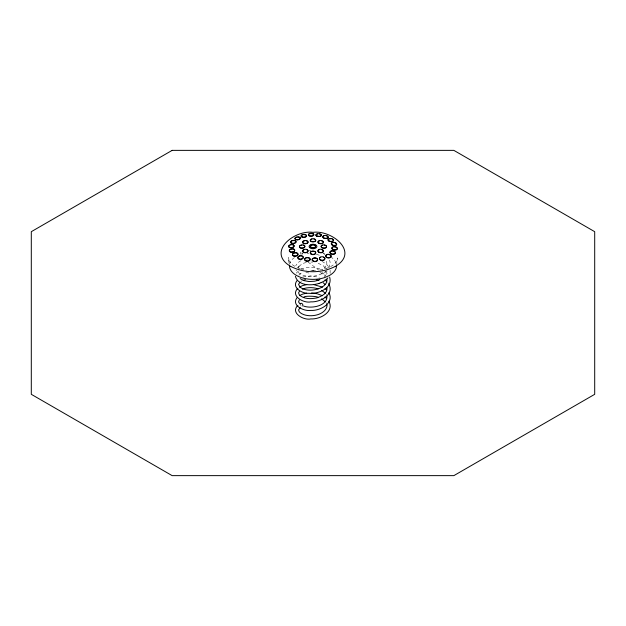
<?xml version="1.0" encoding="UTF-8"?>
<svg xmlns="http://www.w3.org/2000/svg" width="626" height="626" viewBox="0 0 626 626"><rect width="100%" height="100%" fill="white"/><g stroke="black" fill="none" stroke-linecap="round" stroke-linejoin="round"><path stroke-width="0.47" stroke-dasharray="3.13 2.35" d="M330.129 273.413L330.121 270.142M336.538 265.776L337.547 257.959C337.594 262.49 333.157 265.956 326.076 268.562M298.672 266.989L299.032 266.136L298.555 267.842L299.001 268.82M301.004 260.635L298.039 262.56L295.683 265.831M328.932 267.92L330.285 263.249L329.636 260.001M298.892 266.465L302.46 263.507L307.202 262.247M296.215 273.171L299.377 270.08M298.798 275.143L302.358 272.114M324.26 268.538L326.921 264.493L326.631 261.214M324.354 276.982L326.576 274.055L326.944 270.792M326.561 270.823C318.313 277.428 303.007 279.337 296.012 270.072M294.486 257.576L292.616 258.984A23.538 13.592 0 0 0 289.462 265.776M301.208 281.301L302.475 280.558M300.871 269.211C307.937 266.191 316.271 266.919 323.047 270.369M302.788 277.005L310.825 275.847L319.26 277.302M319.831 270.049L326.201 268.523M307.123 253.726L308.939 253.538M306.67 259.047L308.72 258.835M315.559 270.369L310.441 270.369M308.782 250.306L310.864 250.267M310.832 262.028L312.679 262.13M310.793 270.565L314.534 270.925M308.962 272.999L303.712 272.013M300.707 268.742L306.169 270.049M316.388 254.25L319.972 255.447M318.157 263.288L323.118 265.62L326.099 268.71M299.924 268.562C294.455 266.394 291.176 264.829 288.719 260.244C290.448 265.307 286.497 248.968 289.235 264.039M321.866 261.292L326.436 264.141L328.846 266.981M319.964 272.513L323.212 274.196L325.348 276.199M323.626 253.663L324.824 254.344M308.008 262.02L318.759 270.111M321.834 272.427L325.669 275.315M325.019 271.512L328.767 275.393M327.875 282.678L328.861 284.048M326.177 294.392L326.615 295.315M326.091 302.804L326.694 303.978M301.231 254.007A23.538 13.592 0 0 1 303.047 253.46M322.953 253.46A23.538 13.592 0 0 1 324.769 254.007M330.489 256.683A23.538 13.592 0 0 1 336.342 264.008M300.996 254.43A1.62 0.923 69.1 0 1 300.582 252.881A1.62 0.923 69.1 0 1 301.2 252.059M302.569 253.546A1.62 0.923 69.1 0 1 302.648 254.328M301.216 305.965A1.62 1.103 59.7 0 1 300.676 305.347"/><path stroke-width="0.94" d="M327.241 254.594L325.637 255.893A2.715 1.737 4.5 0 0 327.343 257.787L328.032 257.935A2.715 1.784 6.1 0 0 330.027 257.677L330.998 256.097M320.661 257.216A2.715 1.729 2.3 0 0 320.121 257.497L319.73 257.865A2.715 1.768 2.9 0 0 320.371 259.993L320.958 260.275A2.715 1.823 3.9 0 0 324.597 259.587L324.871 258.695A2.715 1.737 4.5 0 0 323.368 257.176M335.536 243.068A2.715 1.44 8.2 0 0 334.918 242.818L334.871 242.81M301.795 235.227A2.715 1.283 -3.3 0 0 301.403 235.525L301.129 236.221A2.715 1.385 -4.1 0 0 302.632 237.293L304.009 237.379A2.715 1.354 -2.5 0 0 305.879 236.855L306.27 236.55A2.715 1.354 -2.5 0 0 305.629 234.953L305.042 234.781A2.715 1.283 -3.3 0 0 304.369 234.703M297.866 253.984A2.715 1.675 -4.7 0 0 296.638 253.014L295.284 252.865A2.715 1.643 -6.7 0 0 292.921 253.835L292.53 254.712A2.715 1.729 -7.8 0 0 295.19 256.261L295.895 256.167A2.715 1.698 -5.8 0 0 297.945 254.422L297.898 254.148M328.885 239.038A2.715 1.424 5.3 0 0 328.055 239.985L328.134 240.368A2.715 1.455 4.4 0 0 329.362 241.331L330.716 241.628A2.715 1.479 6.3 0 0 333.079 241.104L333.47 240.423A2.715 1.377 7 0 0 332.156 239.093M331.42 243.397L331.475 244.547L332.351 245.235A2.715 1.534 6.9 0 0 335.638 245.462L336.123 245.22A2.715 1.518 9.1 0 0 336.616 244.132L336.53 243.968M299.408 291.325L298.579 292.858L299.314 294.807C302.773 298.555 309.291 299.15 314.542 298.281C325.833 296.841 305.23 295.128 303.798 297.147M300.378 255.901A2.715 1.737 -4.5 0 0 297.906 257.419L297.859 257.881A2.715 1.784 -6.1 0 0 300.754 259.367L302.076 259.015A2.715 1.768 -2.9 0 0 303.266 257.388L302.812 256.558M297.045 297.647C290.98 305.652 304.259 311.545 310.856 310.41C319.878 311.036 334.574 303.43 328.924 292.71M299.283 299.979L298.563 301.935L300.261 304.275M327.875 277.944L324.957 280.667L321.115 282.647M297.037 280.581C291.293 287.663 302.499 293.821 308.759 293.297C317.844 294.251 333.04 288.484 329.644 277.06M302.804 250.611L303.14 250.22A2.715 1.628 -2.6 0 1 304.236 249.664M300.136 282.099L298.547 284.376L300.026 287.021C308.07 293.923 327.781 288.617 326.975 279.462M297.906 288.273C289.885 295.801 303.821 303.602 310.887 301.857C320.003 302.405 334.675 294.799 328.861 284.048M297.906 305.332C289.908 312.859 303.821 320.661 310.895 318.924C320.011 319.471 334.652 311.865 328.853 301.114M300.245 307.554L298.563 309.901L299.291 311.858C306.364 318.947 325.481 315.981 327.054 305.762L326.936 304.878M333.149 254.32L333.948 254.226A2.715 1.667 8.9 0 0 335.02 252.051L334.605 251.668A2.715 1.643 6.7 0 0 331.35 251.12L330.778 251.339A2.715 1.635 5.4 0 0 329.949 252.435L330.278 253.295A2.715 1.698 5.8 0 0 332.586 254.32L333.376 254.312M335.293 266.402C359.88 252.145 331.686 229.679 313 232.348C294.314 229.679 266.12 252.145 290.707 266.402M290.112 249.664L289.877 249.844A2.715 1.588 -9.3 0 0 289.384 251.089L289.588 251.48A2.715 1.667 -8.9 0 0 291.082 252.223L291.771 252.27A2.715 1.643 -6.7 0 0 294.58 251.01L294.643 249.993L293.649 249.187A2.715 1.588 -7 0 0 290.362 249.492M295.777 237.661L295.488 237.841A2.715 1.377 -7 0 0 294.987 238.913L295.19 239.257A2.715 1.424 -5.3 0 0 298.078 239.891L300.363 238.522A2.715 1.385 -4.1 0 0 298.657 237.168L298.312 237.144M311.294 245.267C307.131 248.874 319.033 248.694 314.604 245.22M299.369 287.154L302.679 285.589L306.732 284.627M299.51 295.621L302.788 294.071L306.654 293.171M313.274 258.421L312.57 258.914A2.715 1.776 -1 0 0 312.507 260.69L313.485 261.371A2.715 1.847 1.3 0 0 317.21 260.799L317.499 260.369A2.715 1.784 1 0 0 316.294 258.335M335.176 266.457C321.545 273.476 304.455 273.476 290.824 266.457M332.688 247.2L332.179 247.567A2.715 1.588 5.7 0 0 332.038 248.772L332.351 249.171A2.715 1.588 7 0 0 335.473 250.048L336.099 249.923A2.715 1.588 9.3 0 0 336.843 247.771L335.794 247.145M302.366 289.157C306.638 287.232 313.125 287.107 318.196 288.891M316.357 279.822L318.243 280.291L314.542 281.223L309.017 281.551L303.813 280.573L300.151 278.593M295.378 276.316C297.968 285.949 311.513 285.918 319.268 283.343M318.141 280.331L319.886 279.673M319.166 283.382L321.255 282.592M318.141 297.381C322.852 295.675 326.968 293.085 327.046 288.719L326.928 287.835M290.19 245.024L290.527 244.899A2.715 1.534 -6.9 0 1 293.649 245.243L293.962 245.58A2.715 1.542 -5.7 0 1 293.821 246.769L292.905 247.45A2.715 1.588 -7 0 1 290.206 247.779L289.157 247.34A2.715 1.518 -9.1 0 1 289.368 245.455M310.668 247.262L309.62 247.622A3.905 2.254 0 0 0 316.2 247.786A3.905 2.254 0 0 0 313.681 244.273A3.905 2.254 0 0 0 309.228 247.074L310.316 246.722M319.573 240.885L318.963 241.065A2.715 1.487 1.9 0 0 318.556 243.146L319.064 243.436A2.715 1.502 2.5 0 0 322.86 243.217L323.196 242.896A2.715 1.479 3.5 0 0 322.781 241.409M303.798 280.096L305.472 279.634M317.531 234.046L316.42 234.453A2.715 1.338 0.9 0 0 316.498 236.088L319.714 236.55A2.715 1.354 2.5 0 0 321.295 235.149L321.091 234.813A2.715 1.283 3.3 0 0 319.589 234.061M301.646 245.189L301.059 245.322A2.715 1.581 -4.5 0 0 300.457 245.533M306.967 257.724L306.286 257.873A2.715 1.768 -2.9 0 0 304.705 259.806L304.909 260.252A2.715 1.823 -3.9 0 0 306.411 261.159L307.1 261.253A2.715 1.839 -1.3 0 0 309.095 260.831L309.58 260.486A2.715 1.784 -1 0 0 309.502 258.319M311.904 245.048L313.978 245.024M292.71 240.697L293.414 240.611A2.715 1.424 -5.3 0 1 294.752 240.728M312.585 251.308L313.29 251.3M300.926 255.901L301.083 255.901A2.715 1.706 -3.7 0 1 302.342 256.237M330.81 238.772L330.105 238.764A2.715 1.424 5.3 0 0 329.448 238.858M311.591 292.96L317.139 293.75L322.5 295.707M313 234.007L313.493 234.241A2.715 1.338 0.9 0 1 313.43 235.579L312.421 236.065A2.715 1.385 -0.7 0 1 310.355 236.205L309.706 236.065A2.715 1.338 -0.9 0 1 308.501 234.562L308.79 234.241A2.715 1.268 -1.1 0 1 312.515 233.756L313.156 234.014M313.673 284.587L322.421 287.146M324.362 245.196L324.824 245.282M306.317 240.861L306.936 241.026A2.715 1.487 -1.9 0 1 307.452 241.284M303.704 306.122C312.484 309.087 327.688 305.371 326.913 296.2M315.895 258.217L315.645 258.147A2.715 1.745 0.8 0 0 313.579 258.28M308.368 257.795L309.236 258.155M322.57 241.292L322.273 241.127A2.715 1.455 2.6 0 0 321.647 240.924M307.444 250.04L306.936 249.758A2.715 1.628 -2.6 0 0 306.31 249.571M321.647 290.347L325.34 293.242M321.568 298.837L325.45 301.865M324.941 279.978L326.443 281.199M323.102 282.67L325.254 284.611M325.027 288.586L326.537 289.822M324.941 297.045L326.443 298.266M323.149 250.541L322.781 250.157A2.715 1.628 2.6 0 0 321.647 249.633M331.013 256.128L330.81 255.682A2.715 1.698 5.8 0 0 330.45 255.283M326.522 246.581L326.537 246.988A2.715 1.581 4.5 0 1 324.941 248.186L324.26 248.272A2.715 1.581 3.2 0 1 321.161 246.84L321.146 246.425A2.715 1.581 3.2 0 1 321.318 246.026M299.463 246.652L299.478 247.059A2.715 1.581 -4.5 0 0 301.176 248.209L301.865 248.272A2.715 1.581 -3.2 0 0 304.854 246.761L304.839 246.354A2.715 1.581 -3.2 0 0 304.635 245.963M336.538 265.776A23.538 13.592 0 0 1 329.644 275.385L324.769 277.545A23.538 13.592 0 0 1 289.462 265.776M303.133 245.181A2.715 1.581 -3.2 0 1 304.267 245.627M324.831 245.251A2.715 1.581 4.5 0 1 326.326 246.167M321.654 245.682A2.715 1.581 3.2 0 1 322.75 245.204M302.632 251.042A2.715 1.651 -3.6 0 0 303.219 252.231L303.727 252.513A2.715 1.675 -2.8 0 0 306.427 252.607L307.037 252.364A2.715 1.643 -2 0 0 307.812 250.4M314.612 251.582A2.715 1.706 0.6 0 1 315.7 253.147L315.535 253.577A2.715 1.706 0.6 0 1 313.415 254.625L312.71 254.641A2.715 1.706 -0.6 0 1 310.512 253.647L310.347 253.28A2.715 1.706 -0.6 0 1 311.897 251.394M302.632 242.207A2.715 1.479 -3.5 0 0 302.851 242.951L303.219 243.271A2.715 1.502 -2.5 0 0 307.03 243.389L307.522 243.091A2.715 1.487 -1.9 0 0 307.82 241.605M302.804 241.824A2.715 1.479 -3.5 0 1 303.14 241.472L303.633 241.174A2.715 1.455 -2.6 0 1 304.236 240.955M323.352 250.963A2.715 1.651 3.6 0 1 322.86 252.168L322.367 252.466A2.715 1.675 2.8 0 1 319.683 252.638L319.064 252.411A2.715 1.643 2 0 1 318.477 250.095L318.97 249.797A2.715 1.628 2.6 0 1 319.573 249.594M313.978 239.069A2.715 1.463 0.4 0 1 315.481 239.852L315.684 240.22A2.715 1.463 0.4 0 1 313.415 241.886L312.71 241.894A2.715 1.463 -0.4 0 1 310.3 240.29L310.465 239.922A2.715 1.463 -0.4 0 1 310.809 239.578M299.627 246.237A2.715 1.581 -4.5 0 1 299.964 245.854M311.302 239.296A2.715 1.463 -0.4 0 1 311.904 239.093M326.623 235.971A2.715 1.322 5.3 0 1 327.218 236.198M327.688 236.495A2.715 1.322 5.3 0 1 328.141 237.176L328.094 237.528A2.715 1.385 4.1 0 1 325.622 238.514L324.917 238.459A2.715 1.416 3.4 0 1 323.188 237.778L322.734 237.082A2.715 1.354 2.5 0 1 323.924 235.9M302.335 234.985A2.715 1.283 -3.3 0 1 302.968 234.805M292.052 240.9A2.715 1.44 -8.3 0 0 290.98 242.99L291.395 243.264A2.715 1.479 -6.3 0 0 294.65 243.287L295.222 243.013A2.715 1.495 -5.2 0 0 296.051 241.91L295.722 241.198A2.715 1.424 -5.3 0 0 295.308 240.924M295.973 237.544A2.715 1.322 -5.3 0 1 297.264 237.176M336.045 243.381A2.715 1.44 8.2 0 1 336.412 243.741M328.627 254.539A2.715 1.698 5.8 0 1 329.933 254.946M331.757 243.084A2.715 1.479 6.3 0 1 332.852 242.685M333.728 246.902A2.715 1.534 6.9 0 1 335.121 246.957M300.433 303.845A1.62 1.103 59.7 0 1 302.178 303.72A1.62 1.103 59.7 0 1 302.655 305.981M310.465 245.619L310.879 247.168A2.715 1.573 -0.6 0 0 315.042 247.192A2.715 1.573 -0.6 0 0 314.401 244.813A2.715 1.573 -0.6 0 0 310.465 245.619M172.15 150.365L31.3 231.683L31.3 394.317L172.15 475.635L453.85 475.635L594.7 394.317L594.7 231.683L453.85 150.365L172.15 150.365M296.043 239.468A2.715 1.409 -4 0 0 300.347 238.271A2.715 1.409 -4 0 0 296.56 237.019A2.715 1.409 -4 0 0 296.043 239.468M291.919 243.162A2.715 1.463 -5.4 0 0 296.028 241.667A2.715 1.463 -5.4 0 0 292.021 240.619A2.715 1.463 -5.4 0 0 291.919 243.162M330.716 253.444A2.715 1.659 5.8 0 0 335.278 253.045A2.715 1.659 5.8 0 0 332.038 250.752A2.715 1.659 5.8 0 0 330.716 253.444M317.022 236.072A2.715 1.369 2 0 0 321.318 235.227A2.715 1.369 2 0 0 317.523 233.725A2.715 1.369 2 0 0 317.022 236.072M290.433 251.769A2.715 1.596 -6.4 0 0 294.713 250.337A2.715 1.596 -6.4 0 0 290.933 248.968A2.715 1.596 -6.4 0 0 290.433 251.769M293.813 255.823A2.715 1.667 -5.7 0 0 297.921 254.172A2.715 1.667 -5.7 0 0 293.907 252.927A2.715 1.667 -5.7 0 0 293.813 255.823M311.396 254.07A2.715 1.675 -0.5 0 0 315.7 252.873A2.715 1.675 -0.5 0 0 311.904 251.183A2.715 1.675 -0.5 0 0 311.396 254.07M289.588 247.309A2.715 1.526 -6.3 0 0 294.024 246.128A2.715 1.526 -6.3 0 0 290.503 244.633A2.715 1.526 -6.3 0 0 289.588 247.309M332.844 249.281A2.715 1.596 6.4 0 0 337.281 248.718A2.715 1.596 6.4 0 0 333.76 246.628A2.715 1.596 6.4 0 0 332.844 249.281M332.375 244.993A2.715 1.526 6.2 0 0 336.663 244.242A2.715 1.526 6.2 0 0 332.883 242.395A2.715 1.526 6.2 0 0 332.375 244.993M322.257 247.653A2.715 1.581 3.4 0 0 326.561 246.714A2.715 1.581 3.4 0 0 322.766 244.946A2.715 1.581 3.4 0 0 322.257 247.653M305.778 260.682A2.715 1.753 -2.3 0 0 310.081 259.352A2.715 1.753 -2.3 0 0 306.278 257.646A2.715 1.753 -2.3 0 0 305.778 260.682M303.72 252.239A2.715 1.628 -2.8 0 0 308.015 250.956A2.715 1.628 -2.8 0 0 304.22 249.414A2.715 1.628 -2.8 0 0 303.72 252.239M298.759 258.765A2.715 1.722 -4.3 0 0 303.203 257.599A2.715 1.722 -4.3 0 0 299.666 255.799A2.715 1.722 -4.3 0 0 298.759 258.765M328.838 240.814A2.715 1.455 5.4 0 0 333.392 240.509A2.715 1.455 5.4 0 0 330.137 238.467A2.715 1.455 5.4 0 0 328.838 240.814M311.396 241.331A2.715 1.455 0.5 0 0 315.7 240.337A2.715 1.455 0.5 0 0 311.904 238.827A2.715 1.455 0.5 0 0 311.396 241.331M309.706 235.791A2.715 1.362 0 0 0 313.829 234.656A2.715 1.362 0 0 0 309.8 233.435A2.715 1.362 0 0 0 309.706 235.791M319.072 252.168A2.715 1.651 2.1 0 0 323.376 251.112A2.715 1.651 2.1 0 0 319.581 249.328A2.715 1.651 2.1 0 0 319.072 252.168M319.08 243.162A2.715 1.502 2.7 0 0 323.376 242.254A2.715 1.502 2.7 0 0 319.581 240.595A2.715 1.502 2.7 0 0 319.08 243.162M302.037 236.839A2.715 1.369 -2.1 0 0 306.49 235.947A2.715 1.369 -2.1 0 0 302.953 234.476A2.715 1.369 -2.1 0 0 302.037 236.839M326.749 257.294A2.715 1.714 4.4 0 0 331.044 256.292A2.715 1.714 4.4 0 0 327.265 254.359A2.715 1.714 4.4 0 0 326.749 257.294M313.485 261.112A2.715 1.761 0.1 0 0 317.609 259.641A2.715 1.761 0.1 0 0 313.579 258.061A2.715 1.761 0.1 0 0 313.485 261.112M323.673 237.825A2.715 1.409 3.9 0 0 328.118 237.254A2.715 1.409 3.9 0 0 324.573 235.478A2.715 1.409 3.9 0 0 323.673 237.825M300.535 247.755A2.715 1.549 -3.4 0 0 304.839 246.495A2.715 1.549 -3.4 0 0 301.043 245.056A2.715 1.549 -3.4 0 0 300.535 247.755M303.72 243.232A2.715 1.479 -2 0 0 308.023 242.098A2.715 1.479 -2 0 0 304.228 240.674A2.715 1.479 -2 0 0 303.72 243.232M320.379 259.751A2.715 1.753 2.4 0 0 324.839 258.89A2.715 1.753 2.4 0 0 321.302 256.801A2.715 1.753 2.4 0 0 320.379 259.751"/></g></svg>
